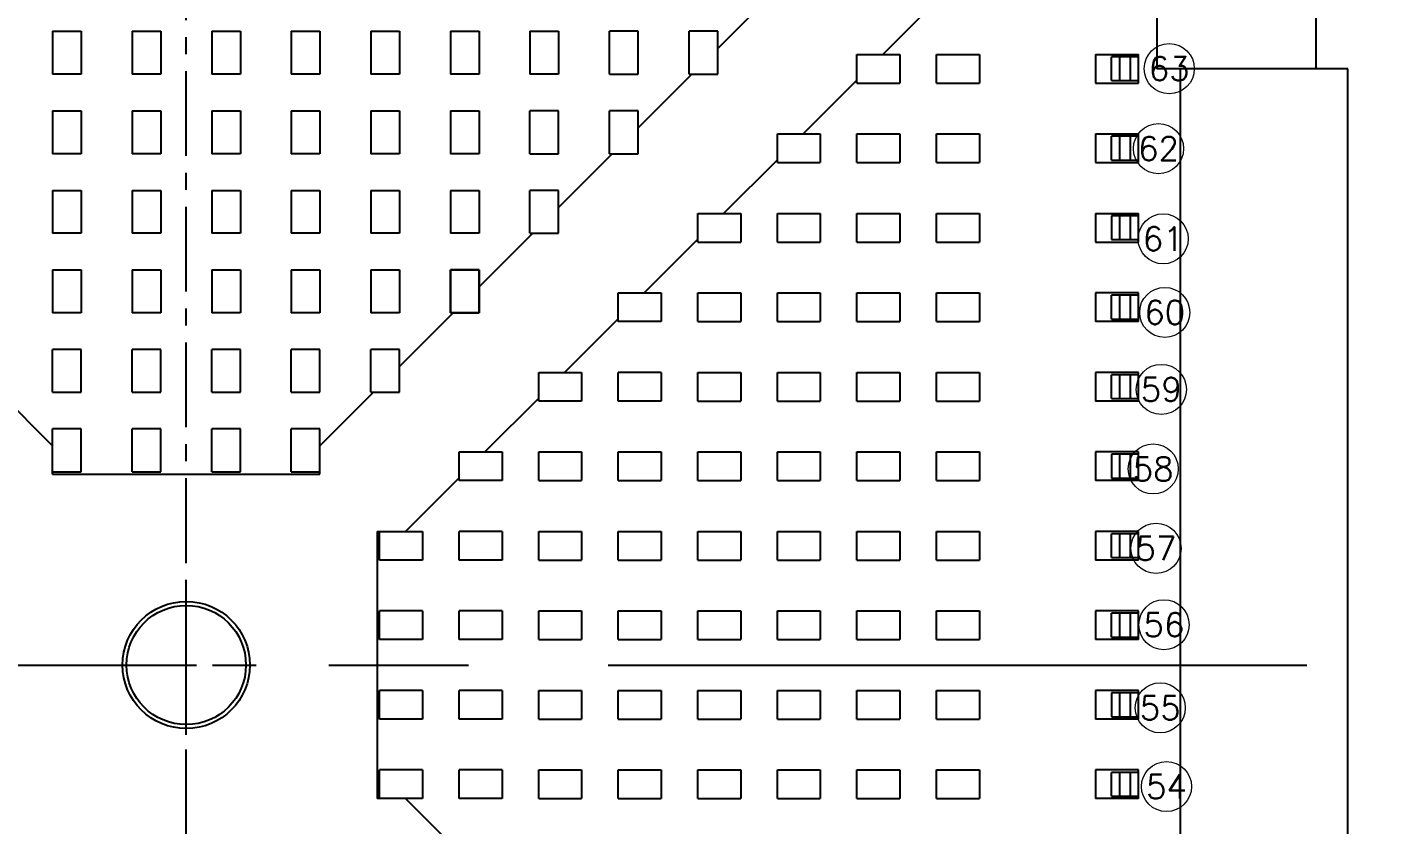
# Model space of a CAD drawing. Header units: millimetres. Extents: x 2405 to 2512, y -828 to -753.
# Drawn here: x 2489.19 to 2497.69, y -785.65 to -780.63 of the extents above; entities that cross this region are included whole.
import ezdxf
from ezdxf.enums import TextEntityAlignment as Align

# ---------------------------------------------------------------- set-up
doc = ezdxf.new("R2010")
doc.units = ezdxf.units.MM
doc.header["$LTSCALE"] = 30.734
doc.linetypes.add('CENTER', pattern=[0.6, 0.375, -0.075, 0.075, -0.075])
doc.layers.get('0').update_dxf_attribs({"linetype": 'CONTINUOUS'})
doc.layers.add('from', color=7, linetype='CONTINUOUS', lineweight=13)
doc.styles.add('TXT', font='txt.shx', dxfattribs={"bigfont": 'gbcbig.shx'})

# ---------------------------------------------------------------- blocks, each defined once
blk = doc.blocks.new('b')
at = {"color": 1, "linetype": 'CENTER', "ltscale": 0.381}
blk.add_line((1258.8172, -756.1584), (1279.8172, -756.1584), dxfattribs=at)

msp = doc.modelspace()

# ---------------------------------------------------------------- linework, layer by layer
at = {"color": 7, "linetype": 'Continuous'}
for p, q in [((2497.29, -777.5435), (2497.29, -780.8935)), ((2496.29, -778.9935), (2496.29, -780.8935)), ((2493.53, -780.7661), (2493.8676, -780.4285)), ((2494.905, -780.4659), (2494.5674, -780.8035)), ((2489.35, -780.6585), (2489.35, -780.9285)), ((2489.35, -780.6585), (2489.53, -780.6585)), ((2489.53, -780.6585), (2489.53, -780.9285)), ((2489.85, -780.6585), (2489.85, -780.9285)), ((2489.85, -780.6585), (2490.03, -780.6585)), ((2490.03, -780.6585), (2490.03, -780.9285)), ((2490.35, -780.6585), (2490.35, -780.9285)), ((2490.35, -780.6585), (2490.53, -780.6585)), ((2490.53, -780.6585), (2490.53, -780.9285)), ((2490.85, -780.6585), (2490.85, -780.9285)), ((2490.85, -780.6585), (2491.03, -780.6585)), ((2491.03, -780.6585), (2491.03, -780.9285)), ((2491.35, -780.6585), (2491.35, -780.9285)), ((2491.35, -780.6585), (2491.53, -780.6585)), ((2491.53, -780.6585), (2491.53, -780.9285)), ((2491.85, -780.6585), (2491.85, -780.9285)), ((2491.85, -780.6585), (2492.03, -780.6585)), ((2492.03, -780.6585), (2492.03, -780.9285)), ((2492.35, -780.6585), (2492.35, -780.9285)), ((2492.35, -780.6585), (2492.53, -780.6585)), ((2492.53, -780.6585), (2492.53, -780.9285)), ((2492.85, -780.9285), (2492.85, -780.6585)), ((2493.03, -780.6585), (2492.85, -780.6585)), ((2493.03, -780.9285), (2493.03, -780.6585)), ((2493.35, -780.9285), (2493.35, -780.6585)), ((2493.53, -780.6585), (2493.35, -780.6585)), ((2493.53, -780.9285), (2493.53, -780.6585)), ((2494.405, -780.9835), (2494.405, -780.8035)), ((2494.405, -780.8035), (2494.675, -780.8035)), ((2494.675, -780.8035), (2494.675, -780.9835)), ((2494.905, -780.9835), (2494.905, -780.8035)), ((2494.905, -780.8035), (2495.175, -780.8035)), ((2495.175, -780.8035), (2495.175, -780.9835)), ((2495.905, -780.8035), (2495.905, -780.9835)), ((2495.905, -780.8035), (2496.175, -780.8035)), ((2496.0047, -780.9685), (2496.0047, -780.8185)), ((2496.175, -780.8185), (2496.0047, -780.8185)), ((2496.0547, -780.8185), (2496.0547, -780.9685)), ((2496.125, -780.9685), (2496.125, -780.8185)), ((2496.175, -780.9835), (2496.175, -780.8035)), ((2497.49, -780.8935), (2496.29, -780.8935)), ((2496.44, -788.3935), (2496.44, -780.8935)), ((2497.49, -788.3935), (2497.49, -780.8935)), ((2489.53, -780.9285), (2489.35, -780.9285)), ((2490.03, -780.9285), (2489.85, -780.9285)), ((2490.53, -780.9285), (2490.35, -780.9285)), ((2491.03, -780.9285), (2490.85, -780.9285)), ((2491.53, -780.9285), (2491.35, -780.9285)), ((2492.03, -780.9285), (2491.85, -780.9285)), ((2492.53, -780.9285), (2492.35, -780.9285)), ((2492.85, -780.9285), (2493.03, -780.9285)), ((2493.03, -781.2661), (2493.3676, -780.9285)), ((2493.35, -780.9285), (2493.53, -780.9285)), ((2494.405, -780.9659), (2494.0674, -781.3035)), ((2494.405, -780.9835), (2494.675, -780.9835)), ((2494.905, -780.9835), (2495.175, -780.9835)), ((2495.905, -780.9835), (2496.175, -780.9835)), ((2496.0047, -780.9685), (2496.175, -780.9685)), ((2489.35, -781.1585), (2489.35, -781.4285)), ((2489.35, -781.1585), (2489.53, -781.1585)), ((2489.53, -781.1585), (2489.53, -781.4285)), ((2489.85, -781.1585), (2489.85, -781.4285)), ((2489.85, -781.1585), (2490.03, -781.1585)), ((2490.03, -781.1585), (2490.03, -781.4285)), ((2490.35, -781.1585), (2490.35, -781.4285)), ((2490.35, -781.1585), (2490.53, -781.1585)), ((2490.53, -781.1585), (2490.53, -781.4285)), ((2490.85, -781.1585), (2490.85, -781.4285)), ((2490.85, -781.1585), (2491.03, -781.1585)), ((2491.03, -781.1585), (2491.03, -781.4285)), ((2491.35, -781.1585), (2491.35, -781.4285)), ((2491.35, -781.1585), (2491.53, -781.1585)), ((2491.53, -781.1585), (2491.53, -781.4285)), ((2491.85, -781.1585), (2491.85, -781.4285)), ((2491.85, -781.1585), (2492.03, -781.1585)), ((2492.03, -781.1585), (2492.03, -781.4285)), ((2492.35, -781.4285), (2492.35, -781.1585)), ((2492.53, -781.1585), (2492.35, -781.1585)), ((2492.53, -781.4285), (2492.53, -781.1585)), ((2492.85, -781.4285), (2492.85, -781.1585)), ((2493.03, -781.1585), (2492.85, -781.1585)), ((2493.03, -781.4285), (2493.03, -781.1585)), ((2493.905, -781.4835), (2493.905, -781.3035)), ((2493.905, -781.3035), (2494.175, -781.3035)), ((2494.175, -781.3035), (2494.175, -781.4835)), ((2494.405, -781.4835), (2494.405, -781.3035)), ((2494.405, -781.3035), (2494.675, -781.3035)), ((2494.675, -781.3035), (2494.675, -781.4835)), ((2494.905, -781.4835), (2494.905, -781.3035)), ((2494.905, -781.3035), (2495.175, -781.3035)), ((2495.175, -781.3035), (2495.175, -781.4835)), ((2495.905, -781.3035), (2495.905, -781.4835)), ((2495.905, -781.3035), (2496.175, -781.3035)), ((2496.0047, -781.4685), (2496.0047, -781.3185)), ((2496.175, -781.3185), (2496.0047, -781.3185)), ((2496.0547, -781.3185), (2496.0547, -781.4685)), ((2496.125, -781.4685), (2496.125, -781.3185)), ((2496.175, -781.4835), (2496.175, -781.3035)), ((2489.53, -781.4285), (2489.35, -781.4285)), ((2490.03, -781.4285), (2489.85, -781.4285)), ((2490.53, -781.4285), (2490.35, -781.4285)), ((2491.03, -781.4285), (2490.85, -781.4285)), ((2491.53, -781.4285), (2491.35, -781.4285)), ((2492.03, -781.4285), (2491.85, -781.4285)), ((2492.35, -781.4285), (2492.53, -781.4285)), ((2492.53, -781.7661), (2492.8676, -781.4285)), ((2492.85, -781.4285), (2493.03, -781.4285)), ((2493.905, -781.4659), (2493.5674, -781.8035)), ((2493.905, -781.4835), (2494.175, -781.4835)), ((2494.405, -781.4835), (2494.675, -781.4835)), ((2494.905, -781.4835), (2495.175, -781.4835)), ((2495.905, -781.4835), (2496.175, -781.4835)), ((2496.0047, -781.4685), (2496.175, -781.4685)), ((2489.35, -781.6585), (2489.35, -781.9285)), ((2489.35, -781.6585), (2489.53, -781.6585)), ((2489.53, -781.6585), (2489.53, -781.9285)), ((2489.85, -781.6585), (2489.85, -781.9285)), ((2489.85, -781.6585), (2490.03, -781.6585)), ((2490.03, -781.6585), (2490.03, -781.9285)), ((2490.35, -781.6585), (2490.35, -781.9285)), ((2490.35, -781.6585), (2490.53, -781.6585)), ((2490.53, -781.6585), (2490.53, -781.9285)), ((2490.85, -781.6585), (2490.85, -781.9285)), ((2490.85, -781.6585), (2491.03, -781.6585)), ((2491.03, -781.6585), (2491.03, -781.9285)), ((2491.35, -781.6585), (2491.35, -781.9285)), ((2491.35, -781.6585), (2491.53, -781.6585)), ((2491.53, -781.6585), (2491.53, -781.9285)), ((2491.85, -781.6585), (2491.85, -781.9285)), ((2491.85, -781.6585), (2492.03, -781.6585)), ((2492.03, -781.6585), (2492.03, -781.9285)), ((2492.35, -781.9285), (2492.35, -781.6585)), ((2492.53, -781.6585), (2492.35, -781.6585)), ((2492.53, -781.9285), (2492.53, -781.6585)), ((2493.405, -781.9835), (2493.405, -781.8035)), ((2493.405, -781.8035), (2493.675, -781.8035)), ((2493.675, -781.8035), (2493.675, -781.9835)), ((2493.905, -781.9835), (2493.905, -781.8035)), ((2493.905, -781.8035), (2494.175, -781.8035)), ((2494.175, -781.8035), (2494.175, -781.9835)), ((2494.405, -781.9835), (2494.405, -781.8035)), ((2494.405, -781.8035), (2494.675, -781.8035)), ((2494.675, -781.8035), (2494.675, -781.9835)), ((2494.905, -781.9835), (2494.905, -781.8035)), ((2494.905, -781.8035), (2495.175, -781.8035)), ((2495.175, -781.8035), (2495.175, -781.9835)), ((2495.905, -781.8035), (2495.905, -781.9835)), ((2495.905, -781.8035), (2496.175, -781.8035)), ((2496.0047, -781.8185), (2496.0047, -781.9685)), ((2496.175, -781.8185), (2496.0047, -781.8185)), ((2496.0547, -781.8185), (2496.0547, -781.9685)), ((2496.125, -781.9685), (2496.125, -781.8185)), ((2496.175, -781.9835), (2496.175, -781.8035)), ((2489.53, -781.9285), (2489.35, -781.9285)), ((2490.03, -781.9285), (2489.85, -781.9285)), ((2490.53, -781.9285), (2490.35, -781.9285)), ((2491.03, -781.9285), (2490.85, -781.9285)), ((2491.53, -781.9285), (2491.35, -781.9285)), ((2492.03, -781.9285), (2491.85, -781.9285)), ((2492.03, -782.2661), (2492.3676, -781.9285)), ((2492.35, -781.9285), (2492.53, -781.9285)), ((2493.405, -781.9659), (2493.0674, -782.3035)), ((2493.405, -781.9835), (2493.675, -781.9835)), ((2493.905, -781.9835), (2494.175, -781.9835)), ((2494.405, -781.9835), (2494.675, -781.9835)), ((2494.905, -781.9835), (2495.175, -781.9835)), ((2495.905, -781.9835), (2496.175, -781.9835)), ((2496.0047, -781.9685), (2496.175, -781.9685)), ((2489.35, -782.1585), (2489.35, -782.4285)), ((2489.35, -782.1585), (2489.53, -782.1585)), ((2489.53, -782.1585), (2489.53, -782.4285)), ((2489.85, -782.1585), (2489.85, -782.4285)), ((2489.85, -782.1585), (2490.03, -782.1585)), ((2490.03, -782.1585), (2490.03, -782.4285)), ((2490.35, -782.1585), (2490.35, -782.4285)), ((2490.35, -782.1585), (2490.53, -782.1585)), ((2490.53, -782.1585), (2490.53, -782.4285)), ((2490.85, -782.1585), (2490.85, -782.4285)), ((2490.85, -782.1585), (2491.03, -782.1585)), ((2491.03, -782.1585), (2491.03, -782.4285)), ((2491.35, -782.1585), (2491.35, -782.4285)), ((2491.35, -782.1585), (2491.53, -782.1585)), ((2491.53, -782.1585), (2491.53, -782.4285)), ((2491.85, -782.4285), (2491.85, -782.1585)), ((2492.03, -782.1585), (2491.85, -782.1585)), ((2491.85, -782.1585), (2491.85, -782.4285)), ((2491.85, -782.1585), (2492.03, -782.1585)), ((2492.03, -782.4285), (2492.03, -782.1585)), ((2492.03, -782.1585), (2492.03, -782.4285)), ((2492.905, -782.4835), (2492.905, -782.3035)), ((2492.905, -782.3035), (2493.175, -782.3035)), ((2493.175, -782.3035), (2493.175, -782.4835)), ((2493.405, -782.4835), (2493.405, -782.3035)), ((2493.405, -782.3035), (2493.675, -782.3035)), ((2493.675, -782.3035), (2493.675, -782.4835)), ((2493.905, -782.4835), (2493.905, -782.3035)), ((2493.905, -782.3035), (2494.175, -782.3035)), ((2494.175, -782.3035), (2494.175, -782.4835)), ((2494.405, -782.4835), (2494.405, -782.3035)), ((2494.405, -782.3035), (2494.675, -782.3035)), ((2494.675, -782.3035), (2494.675, -782.4835)), ((2494.905, -782.4835), (2494.905, -782.3035)), ((2494.905, -782.3035), (2495.175, -782.3035)), ((2495.175, -782.3035), (2495.175, -782.4835)), ((2495.905, -782.3035), (2495.905, -782.4835)), ((2496.175, -782.3035), (2495.905, -782.3035)), ((2496.0047, -782.4685), (2496.0047, -782.3185)), ((2496.175, -782.3185), (2496.0047, -782.3185)), ((2496.0547, -782.3185), (2496.0547, -782.4685)), ((2496.125, -782.4685), (2496.125, -782.3185)), ((2496.175, -782.4835), (2496.175, -782.3035)), ((2489.53, -782.4285), (2489.35, -782.4285)), ((2490.03, -782.4285), (2489.85, -782.4285)), ((2490.53, -782.4285), (2490.35, -782.4285)), ((2491.03, -782.4285), (2490.85, -782.4285)), ((2491.53, -782.4285), (2491.35, -782.4285)), ((2491.53, -782.7661), (2491.8676, -782.4285)), ((2491.85, -782.4285), (2492.03, -782.4285)), ((2492.03, -782.4285), (2491.85, -782.4285)), ((2492.905, -782.4659), (2492.5674, -782.8035)), ((2493.175, -782.4835), (2492.905, -782.4835)), ((2493.405, -782.4835), (2493.675, -782.4835)), ((2493.905, -782.4835), (2494.175, -782.4835)), ((2494.405, -782.4835), (2494.675, -782.4835)), ((2494.905, -782.4835), (2495.175, -782.4835)), ((2496.175, -782.4835), (2495.905, -782.4835)), ((2496.0047, -782.4685), (2496.175, -782.4685)), ((2489.35, -782.9285), (2489.35, -782.6585)), ((2489.53, -782.6585), (2489.35, -782.6585)), ((2489.53, -782.9285), (2489.53, -782.6585)), ((2489.85, -782.9285), (2489.85, -782.6585)), ((2490.03, -782.6585), (2489.85, -782.6585)), ((2490.03, -782.9285), (2490.03, -782.6585)), ((2490.35, -782.9285), (2490.35, -782.6585)), ((2490.53, -782.6585), (2490.35, -782.6585)), ((2490.53, -782.9285), (2490.53, -782.6585)), ((2490.85, -782.9285), (2490.85, -782.6585)), ((2491.03, -782.6585), (2490.85, -782.6585)), ((2491.03, -782.9285), (2491.03, -782.6585)), ((2491.35, -782.9285), (2491.35, -782.6585)), ((2491.53, -782.6585), (2491.35, -782.6585)), ((2491.53, -782.9285), (2491.53, -782.6585)), ((2492.405, -782.9835), (2492.405, -782.8035)), ((2492.405, -782.8035), (2492.675, -782.8035)), ((2492.675, -782.8035), (2492.675, -782.9835)), ((2492.905, -782.9835), (2492.905, -782.8035)), ((2493.175, -782.8035), (2492.905, -782.8035)), ((2493.175, -782.8035), (2493.175, -782.9835)), ((2493.405, -782.9835), (2493.405, -782.8035)), ((2493.405, -782.8035), (2493.675, -782.8035)), ((2493.675, -782.8035), (2493.675, -782.9835)), ((2493.905, -782.9835), (2493.905, -782.8035)), ((2493.905, -782.8035), (2494.175, -782.8035)), ((2494.175, -782.8035), (2494.175, -782.9835)), ((2494.405, -782.9835), (2494.405, -782.8035)), ((2494.405, -782.8035), (2494.675, -782.8035)), ((2494.675, -782.8035), (2494.675, -782.9835)), ((2494.905, -782.9835), (2494.905, -782.8035)), ((2494.905, -782.8035), (2495.175, -782.8035)), ((2495.175, -782.8035), (2495.175, -782.9835)), ((2495.905, -782.8035), (2495.905, -782.9835)), ((2496.175, -782.8035), (2495.905, -782.8035)), ((2496.0047, -782.9685), (2496.0047, -782.8185)), ((2496.175, -782.8185), (2496.0047, -782.8185)), ((2496.0547, -782.8185), (2496.0547, -782.9685)), ((2496.125, -782.9685), (2496.125, -782.8185)), ((2496.175, -782.9835), (2496.175, -782.8035)), ((2489.0124, -782.9285), (2489.35, -783.2661)), ((2489.35, -782.9285), (2489.53, -782.9285)), ((2489.85, -782.9285), (2490.03, -782.9285)), ((2490.35, -782.9285), (2490.53, -782.9285)), ((2490.85, -782.9285), (2491.03, -782.9285)), ((2491.03, -783.2661), (2491.3676, -782.9285)), ((2491.35, -782.9285), (2491.53, -782.9285)), ((2492.405, -782.9659), (2492.0674, -783.3035)), ((2492.675, -782.9835), (2492.405, -782.9835)), ((2493.175, -782.9835), (2492.905, -782.9835)), ((2493.405, -782.9835), (2493.675, -782.9835)), ((2493.905, -782.9835), (2494.175, -782.9835)), ((2494.405, -782.9835), (2494.675, -782.9835)), ((2494.905, -782.9835), (2495.175, -782.9835)), ((2496.175, -782.9835), (2495.905, -782.9835)), ((2496.0047, -782.9685), (2496.175, -782.9685)), ((2489.35, -783.4435), (2489.35, -783.1585)), ((2489.53, -783.1585), (2489.35, -783.1585)), ((2489.53, -783.4285), (2489.53, -783.1585)), ((2489.85, -783.4285), (2489.85, -783.1585)), ((2490.03, -783.1585), (2489.85, -783.1585)), ((2490.03, -783.4285), (2490.03, -783.1585)), ((2490.35, -783.4285), (2490.35, -783.1585)), ((2490.53, -783.1585), (2490.35, -783.1585)), ((2490.53, -783.4285), (2490.53, -783.1585)), ((2490.85, -783.4285), (2490.85, -783.1585)), ((2491.03, -783.1585), (2490.85, -783.1585)), ((2491.03, -783.4435), (2491.03, -783.1585)), ((2491.905, -783.4835), (2491.905, -783.3035)), ((2491.905, -783.3035), (2492.175, -783.3035)), ((2492.175, -783.3035), (2492.175, -783.4835)), ((2492.405, -783.4835), (2492.405, -783.3035)), ((2492.405, -783.3035), (2492.675, -783.3035)), ((2492.675, -783.3035), (2492.675, -783.4835)), ((2492.905, -783.4835), (2492.905, -783.3035)), ((2492.905, -783.3035), (2493.175, -783.3035)), ((2493.175, -783.3035), (2493.175, -783.4835)), ((2493.405, -783.4835), (2493.405, -783.3035)), ((2493.405, -783.3035), (2493.675, -783.3035)), ((2493.675, -783.3035), (2493.675, -783.4835)), ((2493.905, -783.4835), (2493.905, -783.3035)), ((2493.905, -783.3035), (2494.175, -783.3035)), ((2494.175, -783.3035), (2494.175, -783.4835)), ((2494.405, -783.4835), (2494.405, -783.3035)), ((2494.405, -783.3035), (2494.675, -783.3035)), ((2494.675, -783.3035), (2494.675, -783.4835)), ((2494.905, -783.4835), (2494.905, -783.3035)), ((2494.905, -783.3035), (2495.175, -783.3035)), ((2495.175, -783.3035), (2495.175, -783.4835)), ((2495.905, -783.3035), (2495.905, -783.4835)), ((2496.175, -783.3035), (2495.905, -783.3035)), ((2496.0047, -783.3185), (2496.0047, -783.4685)), ((2496.175, -783.3185), (2496.0047, -783.3185)), ((2496.0547, -783.3185), (2496.0547, -783.4685)), ((2496.125, -783.4685), (2496.125, -783.3185)), ((2496.175, -783.4835), (2496.175, -783.3035)), ((2489.35, -783.4285), (2489.53, -783.4285)), ((2489.35, -783.4435), (2491.03, -783.4435)), ((2489.85, -783.4285), (2490.03, -783.4285)), ((2490.35, -783.4285), (2490.53, -783.4285)), ((2490.85, -783.4285), (2491.03, -783.4285)), ((2491.905, -783.4659), (2491.5674, -783.8035)), ((2492.175, -783.4835), (2491.905, -783.4835)), ((2492.405, -783.4835), (2492.675, -783.4835)), ((2492.905, -783.4835), (2493.175, -783.4835)), ((2493.405, -783.4835), (2493.675, -783.4835)), ((2493.905, -783.4835), (2494.175, -783.4835)), ((2494.405, -783.4835), (2494.675, -783.4835)), ((2494.905, -783.4835), (2495.175, -783.4835)), ((2496.175, -783.4835), (2495.905, -783.4835)), ((2496.0047, -783.4685), (2496.175, -783.4685)), ((2491.39, -783.8035), (2491.39, -785.4835)), ((2491.39, -783.8035), (2491.675, -783.8035)), ((2491.405, -783.9835), (2491.405, -783.8035)), ((2491.675, -783.8035), (2491.675, -783.9835)), ((2491.905, -783.9835), (2491.905, -783.8035)), ((2492.175, -783.8035), (2491.905, -783.8035)), ((2492.175, -783.8035), (2492.175, -783.9835)), ((2492.405, -783.9835), (2492.405, -783.8035)), ((2492.405, -783.8035), (2492.675, -783.8035)), ((2492.405, -783.9835), (2492.405, -783.8035)), ((2492.405, -783.8035), (2492.675, -783.8035)), ((2492.675, -783.8035), (2492.675, -783.9835)), ((2492.675, -783.8035), (2492.675, -783.9835)), ((2492.905, -783.9835), (2492.905, -783.8035)), ((2492.905, -783.8035), (2493.175, -783.8035)), ((2492.905, -783.9835), (2492.905, -783.8035)), ((2492.905, -783.8035), (2493.175, -783.8035)), ((2493.175, -783.8035), (2493.175, -783.9835)), ((2493.175, -783.8035), (2493.175, -783.9835)), ((2493.405, -783.9835), (2493.405, -783.8035)), ((2493.405, -783.8035), (2493.675, -783.8035)), ((2493.405, -783.9835), (2493.405, -783.8035)), ((2493.405, -783.8035), (2493.675, -783.8035)), ((2493.675, -783.8035), (2493.675, -783.9835)), ((2493.675, -783.8035), (2493.675, -783.9835)), ((2493.905, -783.9835), (2493.905, -783.8035)), ((2493.905, -783.8035), (2494.175, -783.8035)), ((2493.905, -783.9835), (2493.905, -783.8035)), ((2493.905, -783.8035), (2494.175, -783.8035)), ((2494.175, -783.8035), (2494.175, -783.9835)), ((2494.175, -783.8035), (2494.175, -783.9835)), ((2494.405, -783.9835), (2494.405, -783.8035)), ((2494.405, -783.8035), (2494.675, -783.8035)), ((2494.405, -783.9835), (2494.405, -783.8035)), ((2494.405, -783.8035), (2494.675, -783.8035)), ((2494.675, -783.8035), (2494.675, -783.9835)), ((2494.675, -783.8035), (2494.675, -783.9835)), ((2494.905, -783.9835), (2494.905, -783.8035)), ((2494.905, -783.8035), (2495.175, -783.8035)), ((2494.905, -783.9835), (2494.905, -783.8035)), ((2494.905, -783.8035), (2495.175, -783.8035)), ((2495.175, -783.8035), (2495.175, -783.9835)), ((2495.175, -783.8035), (2495.175, -783.9835)), ((2495.905, -783.8035), (2495.905, -783.9835)), ((2496.175, -783.8035), (2495.905, -783.8035)), ((2496.0047, -783.9685), (2496.0047, -783.8185)), ((2496.175, -783.8185), (2496.0047, -783.8185)), ((2496.0547, -783.8185), (2496.0547, -783.9685)), ((2496.125, -783.9685), (2496.125, -783.8185)), ((2496.175, -783.9835), (2496.175, -783.8035)), ((2491.675, -783.9835), (2491.405, -783.9835)), ((2492.175, -783.9835), (2491.905, -783.9835)), ((2492.405, -783.9835), (2492.675, -783.9835)), ((2492.405, -783.9835), (2492.675, -783.9835)), ((2492.905, -783.9835), (2493.175, -783.9835)), ((2492.905, -783.9835), (2493.175, -783.9835)), ((2493.405, -783.9835), (2493.675, -783.9835)), ((2493.405, -783.9835), (2493.675, -783.9835)), ((2493.905, -783.9835), (2494.175, -783.9835)), ((2493.905, -783.9835), (2494.175, -783.9835)), ((2494.405, -783.9835), (2494.675, -783.9835)), ((2494.405, -783.9835), (2494.675, -783.9835)), ((2494.905, -783.9835), (2495.175, -783.9835)), ((2494.905, -783.9835), (2495.175, -783.9835)), ((2496.175, -783.9835), (2495.905, -783.9835)), ((2496.0047, -783.9685), (2496.175, -783.9685)), ((2491.405, -784.4835), (2491.405, -784.3035)), ((2491.675, -784.3035), (2491.405, -784.3035)), ((2491.675, -784.3035), (2491.675, -784.4835)), ((2491.905, -784.4835), (2491.905, -784.3035)), ((2492.175, -784.3035), (2491.905, -784.3035)), ((2492.175, -784.3035), (2492.175, -784.4835)), ((2492.405, -784.4835), (2492.405, -784.3035)), ((2492.405, -784.3035), (2492.675, -784.3035)), ((2492.405, -784.4835), (2492.405, -784.3035)), ((2492.405, -784.3035), (2492.675, -784.3035)), ((2492.675, -784.3035), (2492.675, -784.4835)), ((2492.675, -784.3035), (2492.675, -784.4835)), ((2492.905, -784.4835), (2492.905, -784.3035)), ((2492.905, -784.3035), (2493.175, -784.3035)), ((2492.905, -784.4835), (2492.905, -784.3035)), ((2492.905, -784.3035), (2493.175, -784.3035)), ((2493.175, -784.3035), (2493.175, -784.4835)), ((2493.175, -784.3035), (2493.175, -784.4835)), ((2493.405, -784.4835), (2493.405, -784.3035)), ((2493.405, -784.3035), (2493.675, -784.3035)), ((2493.405, -784.4835), (2493.405, -784.3035)), ((2493.405, -784.3035), (2493.675, -784.3035)), ((2493.675, -784.3035), (2493.675, -784.4835)), ((2493.675, -784.3035), (2493.675, -784.4835)), ((2493.905, -784.4835), (2493.905, -784.3035)), ((2493.905, -784.3035), (2494.175, -784.3035)), ((2493.905, -784.4835), (2493.905, -784.3035)), ((2493.905, -784.3035), (2494.175, -784.3035)), ((2494.175, -784.3035), (2494.175, -784.4835)), ((2494.175, -784.3035), (2494.175, -784.4835)), ((2494.405, -784.4835), (2494.405, -784.3035)), ((2494.405, -784.3035), (2494.675, -784.3035)), ((2494.405, -784.4835), (2494.405, -784.3035)), ((2494.405, -784.3035), (2494.675, -784.3035)), ((2494.675, -784.3035), (2494.675, -784.4835)), ((2494.675, -784.3035), (2494.675, -784.4835)), ((2494.905, -784.4835), (2494.905, -784.3035)), ((2494.905, -784.3035), (2495.175, -784.3035)), ((2494.905, -784.4835), (2494.905, -784.3035)), ((2494.905, -784.3035), (2495.175, -784.3035)), ((2495.175, -784.3035), (2495.175, -784.4835)), ((2495.175, -784.3035), (2495.175, -784.4835)), ((2495.905, -784.3035), (2495.905, -784.4835)), ((2496.175, -784.3035), (2495.905, -784.3035)), ((2496.0047, -784.4685), (2496.0047, -784.3185)), ((2496.175, -784.3185), (2496.0047, -784.3185)), ((2496.0547, -784.3185), (2496.0547, -784.4685)), ((2496.125, -784.4685), (2496.125, -784.3185)), ((2496.175, -784.4835), (2496.175, -784.3035)), ((2496.0047, -784.4685), (2496.175, -784.4685)), ((2491.675, -784.4835), (2491.405, -784.4835)), ((2492.175, -784.4835), (2491.905, -784.4835)), ((2492.405, -784.4835), (2492.675, -784.4835)), ((2492.405, -784.4835), (2492.675, -784.4835)), ((2492.905, -784.4835), (2493.175, -784.4835)), ((2492.905, -784.4835), (2493.175, -784.4835)), ((2493.405, -784.4835), (2493.675, -784.4835)), ((2493.405, -784.4835), (2493.675, -784.4835)), ((2493.905, -784.4835), (2494.175, -784.4835)), ((2493.905, -784.4835), (2494.175, -784.4835)), ((2494.405, -784.4835), (2494.675, -784.4835)), ((2494.405, -784.4835), (2494.675, -784.4835)), ((2494.905, -784.4835), (2495.175, -784.4835)), ((2494.905, -784.4835), (2495.175, -784.4835)), ((2496.175, -784.4835), (2495.905, -784.4835)), ((2491.405, -784.9835), (2491.405, -784.8035)), ((2491.675, -784.8035), (2491.405, -784.8035)), ((2491.675, -784.8035), (2491.675, -784.9835)), ((2491.905, -784.9835), (2491.905, -784.8035)), ((2492.175, -784.8035), (2491.905, -784.8035)), ((2492.175, -784.8035), (2492.175, -784.9835)), ((2492.405, -784.9835), (2492.405, -784.8035)), ((2492.405, -784.8035), (2492.675, -784.8035)), ((2492.405, -784.9835), (2492.405, -784.8035)), ((2492.405, -784.8035), (2492.675, -784.8035)), ((2492.675, -784.8035), (2492.675, -784.9835)), ((2492.675, -784.8035), (2492.675, -784.9835)), ((2492.905, -784.9835), (2492.905, -784.8035)), ((2492.905, -784.8035), (2493.175, -784.8035)), ((2492.905, -784.9835), (2492.905, -784.8035)), ((2492.905, -784.8035), (2493.175, -784.8035)), ((2493.175, -784.8035), (2493.175, -784.9835)), ((2493.175, -784.8035), (2493.175, -784.9835)), ((2493.405, -784.9835), (2493.405, -784.8035)), ((2493.405, -784.8035), (2493.675, -784.8035)), ((2493.405, -784.9835), (2493.405, -784.8035)), ((2493.405, -784.8035), (2493.675, -784.8035)), ((2493.675, -784.8035), (2493.675, -784.9835)), ((2493.675, -784.8035), (2493.675, -784.9835)), ((2493.905, -784.9835), (2493.905, -784.8035)), ((2493.905, -784.8035), (2494.175, -784.8035)), ((2493.905, -784.9835), (2493.905, -784.8035)), ((2493.905, -784.8035), (2494.175, -784.8035)), ((2494.175, -784.8035), (2494.175, -784.9835)), ((2494.175, -784.8035), (2494.175, -784.9835)), ((2494.405, -784.9835), (2494.405, -784.8035)), ((2494.405, -784.8035), (2494.675, -784.8035)), ((2494.405, -784.9835), (2494.405, -784.8035)), ((2494.405, -784.8035), (2494.675, -784.8035)), ((2494.675, -784.8035), (2494.675, -784.9835)), ((2494.675, -784.8035), (2494.675, -784.9835)), ((2494.905, -784.9835), (2494.905, -784.8035)), ((2494.905, -784.8035), (2495.175, -784.8035)), ((2494.905, -784.9835), (2494.905, -784.8035)), ((2494.905, -784.8035), (2495.175, -784.8035)), ((2495.175, -784.8035), (2495.175, -784.9835)), ((2495.175, -784.8035), (2495.175, -784.9835)), ((2495.905, -784.8035), (2495.905, -784.9835)), ((2496.175, -784.8035), (2495.905, -784.8035)), ((2496.175, -784.9835), (2496.175, -784.8035)), ((2496.0047, -784.8185), (2496.0047, -784.9685)), ((2496.175, -784.8185), (2496.0047, -784.8185)), ((2496.0547, -784.8185), (2496.0547, -784.9685)), ((2496.125, -784.9685), (2496.125, -784.8185)), ((2496.0047, -784.9685), (2496.175, -784.9685)), ((2491.675, -784.9835), (2491.405, -784.9835)), ((2492.175, -784.9835), (2491.905, -784.9835)), ((2492.405, -784.9835), (2492.675, -784.9835)), ((2492.405, -784.9835), (2492.675, -784.9835)), ((2492.905, -784.9835), (2493.175, -784.9835)), ((2492.905, -784.9835), (2493.175, -784.9835)), ((2493.405, -784.9835), (2493.675, -784.9835)), ((2493.405, -784.9835), (2493.675, -784.9835)), ((2493.905, -784.9835), (2494.175, -784.9835)), ((2493.905, -784.9835), (2494.175, -784.9835)), ((2494.405, -784.9835), (2494.675, -784.9835)), ((2494.405, -784.9835), (2494.675, -784.9835)), ((2494.905, -784.9835), (2495.175, -784.9835)), ((2494.905, -784.9835), (2495.175, -784.9835)), ((2496.175, -784.9835), (2495.905, -784.9835)), ((2491.405, -785.4835), (2491.405, -785.3035)), ((2491.675, -785.3035), (2491.405, -785.3035)), ((2491.675, -785.3035), (2491.675, -785.4835)), ((2491.905, -785.4835), (2491.905, -785.3035)), ((2492.175, -785.3035), (2491.905, -785.3035)), ((2492.175, -785.3035), (2492.175, -785.4835)), ((2492.405, -785.4835), (2492.405, -785.3035)), ((2492.405, -785.3035), (2492.675, -785.3035)), ((2492.405, -785.4835), (2492.405, -785.3035)), ((2492.405, -785.3035), (2492.675, -785.3035)), ((2492.675, -785.3035), (2492.675, -785.4835)), ((2492.675, -785.3035), (2492.675, -785.4835)), ((2492.905, -785.4835), (2492.905, -785.3035)), ((2492.905, -785.3035), (2493.175, -785.3035)), ((2492.905, -785.4835), (2492.905, -785.3035)), ((2492.905, -785.3035), (2493.175, -785.3035)), ((2493.175, -785.3035), (2493.175, -785.4835)), ((2493.175, -785.3035), (2493.175, -785.4835)), ((2493.405, -785.4835), (2493.405, -785.3035)), ((2493.405, -785.3035), (2493.675, -785.3035)), ((2493.405, -785.4835), (2493.405, -785.3035)), ((2493.405, -785.3035), (2493.675, -785.3035)), ((2493.675, -785.3035), (2493.675, -785.4835)), ((2493.675, -785.3035), (2493.675, -785.4835)), ((2493.905, -785.4835), (2493.905, -785.3035)), ((2493.905, -785.3035), (2494.175, -785.3035)), ((2493.905, -785.4835), (2493.905, -785.3035)), ((2493.905, -785.3035), (2494.175, -785.3035)), ((2494.175, -785.3035), (2494.175, -785.4835)), ((2494.175, -785.3035), (2494.175, -785.4835)), ((2494.405, -785.4835), (2494.405, -785.3035)), ((2494.405, -785.3035), (2494.675, -785.3035)), ((2494.405, -785.4835), (2494.405, -785.3035)), ((2494.405, -785.3035), (2494.675, -785.3035)), ((2494.675, -785.3035), (2494.675, -785.4835)), ((2494.675, -785.3035), (2494.675, -785.4835)), ((2494.905, -785.4835), (2494.905, -785.3035)), ((2494.905, -785.3035), (2495.175, -785.3035)), ((2494.905, -785.4835), (2494.905, -785.3035)), ((2494.905, -785.3035), (2495.175, -785.3035)), ((2495.175, -785.3035), (2495.175, -785.4835)), ((2495.175, -785.3035), (2495.175, -785.4835)), ((2495.905, -785.3035), (2495.905, -785.4835)), ((2496.175, -785.3035), (2495.905, -785.3035)), ((2496.0047, -785.4685), (2496.0047, -785.3185)), ((2496.175, -785.3185), (2496.0047, -785.3185)), ((2496.0547, -785.3185), (2496.0547, -785.4685)), ((2496.125, -785.4685), (2496.125, -785.3185)), ((2496.175, -785.4835), (2496.175, -785.3035)), ((2491.675, -785.4835), (2491.39, -785.4835)), ((2491.5674, -785.4835), (2491.905, -785.8211)), ((2492.175, -785.4835), (2491.905, -785.4835)), ((2492.405, -785.4835), (2492.675, -785.4835)), ((2492.405, -785.4835), (2492.675, -785.4835)), ((2492.905, -785.4835), (2493.175, -785.4835)), ((2492.905, -785.4835), (2493.175, -785.4835)), ((2493.405, -785.4835), (2493.675, -785.4835)), ((2493.405, -785.4835), (2493.675, -785.4835)), ((2493.905, -785.4835), (2494.175, -785.4835)), ((2493.905, -785.4835), (2494.175, -785.4835)), ((2494.405, -785.4835), (2494.675, -785.4835)), ((2494.405, -785.4835), (2494.675, -785.4835)), ((2494.905, -785.4835), (2495.175, -785.4835)), ((2494.905, -785.4835), (2495.175, -785.4835)), ((2496.175, -785.4835), (2495.905, -785.4835)), ((2496.0047, -785.4685), (2496.175, -785.4685))]:
    msp.add_line(p, q, dxfattribs=at)
at = {"color": 1, "linetype": 'CENTER', "ltscale": 0.046281}
msp.add_line((2490.19, -794.2435), (2490.19, -777.6435), dxfattribs=at)
at = {"color": 1, "linetype": 'CENTER', "ltscale": 0.026446}
for p, q in [((2490.19, -785.0835), (2490.19, -784.2035)), ((2489.75, -784.6435), (2490.63, -784.6435))]:
    msp.add_line(p, q, dxfattribs=at)
at = {"color": 7, "linetype": 'Continuous'}
for radius in [0.4, 0.375]:
    msp.add_circle((2490.19, -784.6435), radius, dxfattribs=at)
at = {"layer": 'from', "color": 4, "linetype": 'ByBlock'}
for centre in [(2496.3683, -780.8935), (2496.301, -781.3962), (2496.3302, -781.9635), (2496.34, -782.4262), (2496.3186, -782.9103), (2496.2677, -783.4106), (2496.2852, -783.9099), (2496.335, -784.3902), (2496.3119, -784.913), (2496.351, -785.408)]:
    msp.add_circle(centre, 0.1575, dxfattribs=at)

# ---------------------------------------------------------------- block references
at = {"color": 0, "linetype": 'ByBlock'}
msp.add_blockref('b', (1219.9728, -28.4851), dxfattribs=at)

# ---------------------------------------------------------------- texts
at = {"layer": 'from', "color": 6, "linetype": 'ByBlock', "style": 'TXT'}
for s, p in [('63', (2496.3683, -780.8935)), ('62', (2496.301, -781.3962)), ('61', (2496.3302, -781.9635)), ('60', (2496.34, -782.4262)), ('59', (2496.3186, -782.9103)), ('58', (2496.2677, -783.4106)), ('57', (2496.2852, -783.9099)), ('56', (2496.335, -784.3902)), ('55', (2496.3119, -784.913)), ('54', (2496.351, -785.408))]:
    msp.add_text(s, height=0.15, dxfattribs=at).set_placement(p, align=Align.MIDDLE)

doc.saveas('drawing.dxf')
